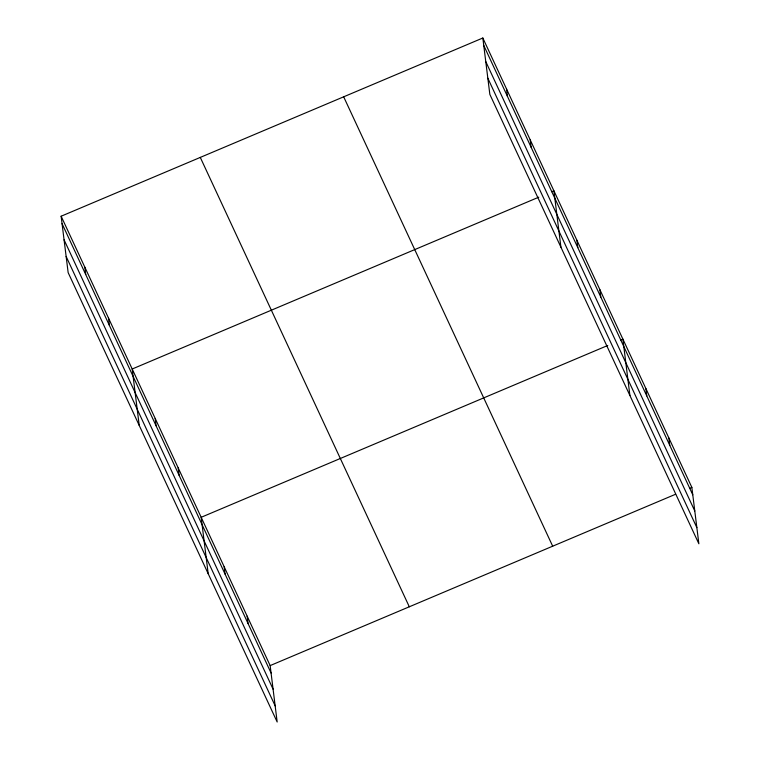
<?xml version="1.0" encoding="UTF-8"?>
<svg xmlns="http://www.w3.org/2000/svg" width="760" height="760" viewBox="0 0 760 760"><rect width="100%" height="100%" fill="white"/><g stroke="black" fill="none" stroke-linecap="round" stroke-linejoin="round"><path stroke-width="1.14" d="M61.132 216.22L270.151 665.598L277.172 722L68.153 272.622L61.132 216.22L482.828 38L691.847 487.378L698.867 543.78L489.848 94.401L482.828 38M538.792 197.173L132.192 369.008L139.222 425.41M551.731 191.7L553.897 190.788L560.918 247.19M607.762 345.467L201.172 517.303L208.192 573.705M620.711 339.995L622.867 339.084L629.897 395.485M270.151 665.598L675.659 494.219M689.69 488.291L691.847 487.378M483.749 45.419L692.769 494.798M485.763 61.579L694.783 510.967M487.844 78.232L696.853 527.611M343.672 96.814L552.681 546.193M200.288 157.405L409.308 606.793M62.054 223.639L271.073 673.018M64.068 239.799L273.087 689.187M66.139 256.452L275.158 705.841M668.847 437.95L669.778 445.369M645.857 388.522L646.788 395.931M599.878 289.655L600.799 297.074M576.887 240.226L577.809 247.637M530.204 139.859L531.126 147.279M506.521 88.929L507.442 96.349M247.152 616.17L248.083 623.589M224.162 566.741L225.083 574.151M178.182 467.875L179.103 475.294M155.192 418.447L156.114 425.856M108.509 318.079L109.43 325.498M84.816 267.149L85.747 274.569"/></g></svg>
